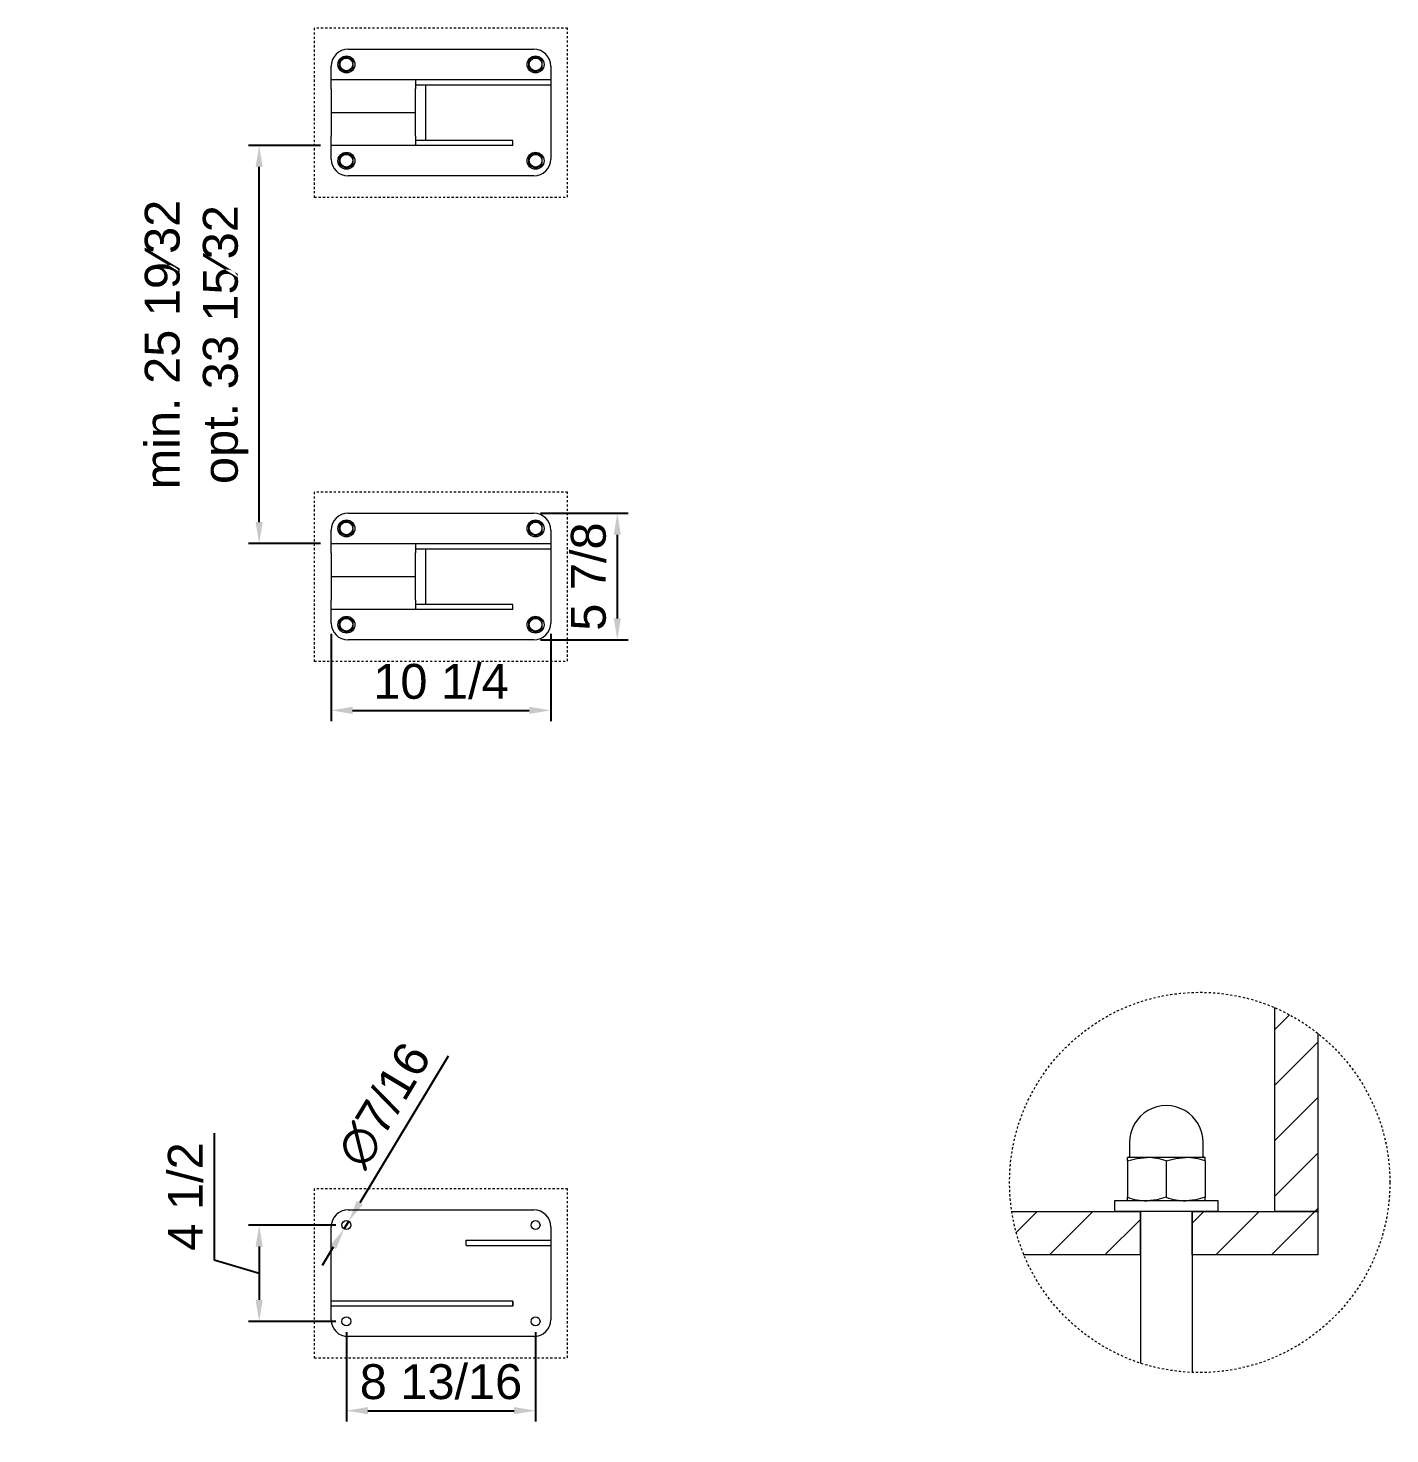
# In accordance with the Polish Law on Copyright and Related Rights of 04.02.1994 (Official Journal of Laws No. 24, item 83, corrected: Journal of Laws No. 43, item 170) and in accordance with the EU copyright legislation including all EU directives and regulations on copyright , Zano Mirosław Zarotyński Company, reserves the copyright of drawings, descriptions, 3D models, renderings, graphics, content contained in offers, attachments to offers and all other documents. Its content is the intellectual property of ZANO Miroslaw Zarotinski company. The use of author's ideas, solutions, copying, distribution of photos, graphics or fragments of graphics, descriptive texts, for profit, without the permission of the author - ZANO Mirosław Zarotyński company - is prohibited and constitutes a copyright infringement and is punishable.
# Model space of a CAD drawing. Header units: inches. Extents: x -26 to 158, y -1 to 132.
# Drawn here: x -5.4 to 58.1, y -1.4 to 64.1 of the extents above; entities that cross this region are included whole.
import ezdxf

# ---------------------------------------------------------------- set-up
doc = ezdxf.new("R2010")
doc.units = ezdxf.units.IN
doc.linetypes.add('HIDDEN', pattern=[1.905, 1.27, -0.635])
for name, color, linetype, lineweight in [('ZANO_R', 7, 'Continuous', 0), ('ZANO_R_przerywana', 250, 'HIDDEN', 0), ('ZANO_W', 1, 'Continuous', 0)]:
    doc.layers.add(name, color=color, linetype=linetype, lineweight=lineweight)
doc.styles.get("Standard").update_dxf_attribs({"font": 'arial.ttf'})
doc.dimstyles.new('amerykanie', dxfattribs={"dimtxt": 50, "dimasz": 50, "dimexe": 0.5, "dimexo": 0.5, "dimgap": 1, "dimtad": 1, "dimdec": 0, "dimzin": 0, "dimlunit": 5, "dimtxsty": 'Standard', "dimcen": 0.09, "dimclrd": 1, "dimclre": 1, "dimclrt": 1, "dimazin": 0, "dimtfac": 1, "dimtdec": 0, "dimtmove": 0, "dimatfit": 3, "dimfxl": 1, "dimtzin": 0, "dimarcsym": 1})

# ---------------------------------------------------------------- blocks, each defined once
blk = doc.blocks.new('*D365')
at = {"layer": 'ZANO_W', "color": 1, "lineweight": -2}
for p, q in [((18.471, 41.467), (22.548, 41.467)), ((22.048, 40.467), (22.048, 36.561)), ((18.471, 35.561), (22.548, 35.561))]:
    blk.add_line(p, q, dxfattribs=at)
at = {"layer": 'ZANO_W', "color": 1}
for points in [[(22.215, 40.467), (21.882, 40.467), (22.048, 41.467)], [(21.882, 36.561), (22.215, 36.561), (22.048, 35.561)]]:
    blk.add_solid(points, dxfattribs=at)
at = {"layer": 'ZANO_W', "color": 1, "insert": (20.708, 38.514), "char_height": 1.625, "attachment_point": 5, "rotation": 90}
blk.add_mtext('5 7/8', dxfattribs=at)
blk = doc.blocks.new('*D366')
at = {"layer": 'ZANO_W', "color": 1, "lineweight": -2}
for p, q in [((8.711, 35.849), (8.711, 31.778)), ((18.947, 35.849), (18.947, 31.778)), ((9.711, 32.278), (17.947, 32.278))]:
    blk.add_line(p, q, dxfattribs=at)
at = {"layer": 'ZANO_W', "color": 1}
for points in [[(9.711, 32.445), (9.711, 32.111), (8.711, 32.278)], [(17.947, 32.111), (17.947, 32.445), (18.947, 32.278)]]:
    blk.add_solid(points, dxfattribs=at)
at = {"layer": 'ZANO_W', "color": 1, "insert": (13.829, 33.618), "char_height": 1.625, "attachment_point": 5}
blk.add_mtext('10 1/4', dxfattribs=at)
blk = doc.blocks.new('*D367')
at = {"layer": 'ZANO_W', "color": 1, "lineweight": -2}
for p, q in [((8.211, 58.605), (4.852, 58.605)), ((5.352, 41.05), (5.352, 57.605)), ((8.211, 40.05), (4.852, 40.05))]:
    blk.add_line(p, q, dxfattribs=at)
at = {"layer": 'ZANO_W', "color": 1}
for points in [[(5.518, 57.605), (5.185, 57.605), (5.352, 58.605)], [(5.185, 41.05), (5.518, 41.05), (5.352, 40.05)]]:
    blk.add_solid(points, dxfattribs=at)
at = {"layer": 'ZANO_W', "color": 1, "insert": (2.432, 49.327), "char_height": 1.625, "attachment_point": 5, "rotation": 90}
blk.add_mtext('min. 25 19⁄32\\Popt. 33 15⁄32', dxfattribs=at)
blk = doc.blocks.new('*D368')
at = {"layer": 'ZANO_W', "color": 1, "lineweight": -2}
for p, q in [((14.158, 16.166), (10.041, 9.321)), ((9.313, 8.11), (9.526, 8.464)), ((8.797, 7.253), (8.282, 6.396))]:
    blk.add_line(p, q, dxfattribs=at)
at = {"layer": 'ZANO_W', "color": 1}
for points in [[(9.898, 9.407), (10.184, 9.235), (9.526, 8.464)], [(8.94, 7.167), (8.654, 7.339), (9.313, 8.11)]]:
    blk.add_solid(points, dxfattribs=at)
at = {"layer": 'ZANO_W', "color": 1, "insert": (11.179, 13.881), "char_height": 1.625, "attachment_point": 5, "rotation": 58.97806}
blk.add_mtext('∅7/16', dxfattribs=at)
blk = doc.blocks.new('*D369')
at = {"layer": 'ZANO_W', "color": 1, "lineweight": -2}
for p, q in [((3.261, 12.57), (3.261, 6.67)), ((8.919, 8.287), (4.852, 8.287)), ((5.352, 7.287), (5.352, 4.799)), ((3.261, 6.67), (5.352, 6.043)), ((8.919, 3.799), (4.852, 3.799))]:
    blk.add_line(p, q, dxfattribs=at)
at = {"layer": 'ZANO_W', "color": 1}
for points in [[(5.518, 7.287), (5.185, 7.287), (5.352, 8.287)], [(5.185, 4.799), (5.518, 4.799), (5.352, 3.799)]]:
    blk.add_solid(points, dxfattribs=at)
at = {"layer": 'ZANO_W', "color": 1, "insert": (1.921, 9.62), "char_height": 1.625, "attachment_point": 5, "rotation": 90}
blk.add_mtext('4 1/2', dxfattribs=at)
blk = doc.blocks.new('*D370')
at = {"layer": 'ZANO_W', "color": 1, "lineweight": -2}
for p, q in [((9.419, 3.299), (9.419, -0.864)), ((18.238, 3.299), (18.238, -0.864)), ((10.419, -0.364), (17.238, -0.364))]:
    blk.add_line(p, q, dxfattribs=at)
at = {"layer": 'ZANO_W', "color": 1}
for points in [[(10.419, -0.197), (10.419, -0.53), (9.419, -0.364)], [(17.238, -0.53), (17.238, -0.197), (18.238, -0.364)]]:
    blk.add_solid(points, dxfattribs=at)
at = {"layer": 'ZANO_W', "color": 1, "insert": (13.829, 0.977), "char_height": 1.625, "attachment_point": 5}
blk.add_mtext('8 13/16', dxfattribs=at)

msp = doc.modelspace()

# ---------------------------------------------------------------- linework, layer by layer
at = {"layer": 'ZANO_R'}
for p, q in [((9.49796, 63.09345), (18.15937, 63.09345)), ((8.71055, 61.67612), (8.71055, 62.30604)), ((9.10426, 62.38478), (9.10426, 62.56663)), ((9.10426, 62.20294), (9.10426, 62.38478)), ((9.73418, 62.38478), (9.73418, 62.56663)), ((9.73418, 62.20294), (9.73418, 62.38478)), ((17.92315, 62.38478), (17.92315, 62.56663)), ((17.92315, 62.20294), (17.92315, 62.38478)), ((18.55307, 62.38478), (18.55307, 62.56663)), ((18.55307, 62.20294), (18.55307, 62.38478)), ((18.94677, 62.30604), (18.94677, 57.97534)), ((8.71055, 61.24305), (8.71055, 61.67612)), ((8.71055, 61.67612), (12.64756, 61.67612)), ((12.64756, 61.67612), (12.64756, 61.24305)), ((12.64756, 61.67612), (18.94677, 61.67612)), ((18.94677, 61.67612), (18.94677, 61.4399)), ((8.71055, 61.24305), (8.71055, 60.14069)), ((12.64756, 61.4399), (18.94677, 61.4399)), ((13.12, 61.42022), (12.64756, 61.42022)), ((12.64756, 60.14069), (12.64756, 61.24305)), ((13.12, 58.86116), (13.12, 61.42022)), ((8.71055, 60.14069), (12.64756, 60.14069)), ((8.71055, 60.14069), (8.71055, 59.03833)), ((12.64756, 59.03833), (12.64756, 60.14069)), ((8.71055, 58.60526), (8.71055, 59.03833)), ((12.64756, 59.03833), (12.64756, 58.60526)), ((12.64756, 58.60526), (8.71055, 58.60526)), ((8.71055, 57.97534), (8.71055, 58.60526)), ((12.64756, 58.86116), (13.12, 58.86116)), ((17.17512, 58.84148), (12.64756, 58.84148)), ((17.17512, 58.60526), (12.64756, 58.60526)), ((17.17512, 58.60526), (17.17512, 58.84148)), ((9.10426, 57.8966), (9.10426, 58.07844)), ((9.10426, 57.71475), (9.10426, 57.8966)), ((9.41922, 58.26028), (9.26174, 58.16936)), ((9.73418, 57.8966), (9.73418, 58.07844)), ((9.73418, 57.71475), (9.73418, 57.8966)), ((17.92315, 57.8966), (17.92315, 58.07844)), ((17.92315, 57.71475), (17.92315, 57.8966)), ((18.55307, 57.8966), (18.55307, 58.07844)), ((18.55307, 57.71475), (18.55307, 57.8966)), ((18.15937, 57.18793), (9.49796, 57.18793)), ((9.49796, 41.46684), (18.15937, 41.46684)), ((8.71055, 40.04952), (8.71055, 40.67944)), ((9.10426, 40.75818), (9.10426, 40.94002)), ((9.10426, 40.57634), (9.10426, 40.75818)), ((9.73418, 40.75818), (9.73418, 40.94002)), ((9.73418, 40.57634), (9.73418, 40.75818)), ((17.92315, 40.75818), (17.92315, 40.94002)), ((17.92315, 40.57634), (17.92315, 40.75818)), ((18.55307, 40.75818), (18.55307, 40.94002)), ((18.55307, 40.57634), (18.55307, 40.75818)), ((18.94677, 40.67944), (18.94677, 36.34873)), ((8.71055, 39.61645), (8.71055, 40.04952)), ((8.71055, 40.04952), (12.64756, 40.04952)), ((12.64756, 40.04952), (12.64756, 39.61645)), ((12.64756, 40.04952), (18.94677, 40.04952)), ((18.94677, 40.04952), (18.94677, 39.8133)), ((8.71055, 39.61645), (8.71055, 38.51409)), ((12.64756, 39.8133), (18.94677, 39.8133)), ((13.12, 39.79361), (12.64756, 39.79361)), ((12.64756, 38.51409), (12.64756, 39.61645)), ((13.12, 37.23456), (13.12, 39.79361)), ((8.71055, 38.51409), (12.64756, 38.51409)), ((8.71055, 38.51409), (8.71055, 37.41172)), ((12.64756, 37.41172), (12.64756, 38.51409)), ((8.71055, 36.97865), (8.71055, 37.41172)), ((12.64756, 37.41172), (12.64756, 36.97865)), ((12.64756, 36.97865), (8.71055, 36.97865)), ((8.71055, 36.34873), (8.71055, 36.97865)), ((12.64756, 37.23456), (13.12, 37.23456)), ((17.17512, 37.21487), (12.64756, 37.21487)), ((17.17512, 36.97865), (12.64756, 36.97865)), ((17.17512, 36.97865), (17.17512, 37.21487)), ((9.10426, 36.26999), (9.10426, 36.45184)), ((9.10426, 36.08815), (9.10426, 36.26999)), ((9.41922, 36.63368), (9.26174, 36.54276)), ((9.73418, 36.26999), (9.73418, 36.45184)), ((9.73418, 36.08815), (9.73418, 36.26999)), ((17.92315, 36.26999), (17.92315, 36.45184)), ((17.92315, 36.08815), (17.92315, 36.26999)), ((18.55307, 36.26999), (18.55307, 36.45184)), ((18.55307, 36.08815), (18.55307, 36.26999)), ((18.15937, 35.56133), (9.49796, 35.56133)), ((52.68454, 18.42573), (52.68454, 8.91423)), ((52.68454, 17.38774), (53.3857, 18.08891)), ((54.70164, 17.22563), (54.70164, 8.91423)), ((52.68454, 14.80001), (54.70164, 16.81711)), ((52.68454, 12.21229), (54.70164, 14.22939)), ((45.92726, 12.14159), (45.92726, 11.48603)), ((49.35632, 11.48603), (49.35632, 12.14159)), ((45.8264, 11.27346), (45.8264, 11.4356)), ((46.73409, 11.4356), (45.8264, 11.4356)), ((45.8264, 11.27346), (46.2711, 11.3911)), ((45.8264, 11.27346), (45.8264, 9.58065)), ((46.2711, 11.3911), (46.73409, 11.4356)), ((48.54948, 11.4356), (46.73409, 11.4356)), ((47.64179, 11.27346), (48.08649, 11.3911)), ((47.64179, 11.27346), (47.64179, 9.58065)), ((48.08649, 11.3911), (48.54948, 11.4356)), ((49.45718, 11.4356), (48.54948, 11.4356)), ((49.45718, 11.27346), (49.45718, 11.4356)), ((49.45718, 11.27346), (49.45718, 9.58065)), ((52.68454, 9.62456), (54.70164, 11.64166)), ((45.22126, 9.41851), (45.22126, 8.91423)), ((50.0623, 9.41851), (45.22126, 9.41851)), ((45.8264, 9.41851), (45.8264, 9.58065)), ((47.19709, 9.46301), (46.73409, 9.41851)), ((47.64179, 9.58065), (47.19709, 9.46301)), ((49.01246, 9.46301), (48.54948, 9.41851)), ((49.45718, 9.58065), (49.01246, 9.46301)), ((49.45718, 9.41851), (49.45718, 9.58065)), ((50.0623, 8.91423), (50.0623, 9.41851)), ((9.49796, 8.99557), (18.15937, 8.99557)), ((40.43945, 8.91875), (46.43153, 8.91423)), ((40.64826, 7.93918), (41.6276, 8.91853)), ((42.19393, 6.89713), (44.21301, 8.91621)), ((44.78165, 6.89713), (46.43153, 8.547)), ((50.0623, 8.91423), (45.22126, 8.91423)), ((46.43153, 6.89713), (46.43153, 8.91423)), ((46.43153, 8.91423), (46.43153, 1.85264)), ((48.85205, 6.89713), (48.85205, 8.91423)), ((48.85205, 8.91423), (54.70164, 8.91423)), ((48.85205, 8.91423), (48.85205, 1.41603)), ((48.85205, 8.3798), (49.38648, 8.91423)), ((49.9571, 6.89713), (51.9742, 8.91423)), ((52.54483, 6.89713), (54.56193, 8.91423)), ((54.70164, 8.91423), (52.68454, 8.91423)), ((54.56193, 8.91423), (54.70164, 9.05394)), ((8.71055, 4.7436), (8.71055, 8.20817)), ((18.94677, 8.20817), (18.94677, 3.87746)), ((15.00678, 7.34203), (15.00678, 7.57825)), ((15.00678, 7.57825), (18.94379, 7.57825)), ((15.00678, 7.34203), (18.94379, 7.34203)), ((18.94379, 7.57825), (18.94379, 7.34203)), ((18.94379, 7.57825), (18.94677, 7.57825)), ((18.94379, 7.34203), (18.94677, 7.34203)), ((18.94677, 7.57825), (18.94677, 7.34203)), ((46.43153, 6.89713), (40.96421, 6.89713)), ((54.70164, 6.89713), (48.85205, 6.89713)), ((17.17298, 4.7436), (8.71055, 4.7436)), ((8.71055, 4.50738), (8.71055, 4.7436)), ((17.17298, 4.7436), (17.17298, 4.50738)), ((17.17512, 4.7436), (17.17298, 4.7436)), ((17.17512, 4.50738), (17.17512, 4.7436)), ((17.17298, 4.50738), (8.71055, 4.50738)), ((8.71055, 3.87746), (8.71055, 4.50738)), ((17.17512, 4.50738), (17.17298, 4.50738)), ((18.15937, 3.09006), (9.49796, 3.09006))]:
    msp.add_line(p, q, dxfattribs=at)
at = {"layer": 'ZANO_R', "flags": 128}
for points in [[(9.26174, 62.65755), (9.25054, 62.65108), (9.17728, 62.60879), (9.10426, 62.56663)], [(9.41922, 62.74847), (9.34206, 62.70392), (9.26174, 62.65755)], [(9.5767, 62.65755), (9.5655, 62.66401), (9.49224, 62.70631), (9.41922, 62.74847)], [(9.73418, 62.56663), (9.65702, 62.61117), (9.5767, 62.65755)], [(18.08063, 62.65755), (18.06943, 62.65108), (17.99618, 62.60879), (17.92315, 62.56663)], [(18.23811, 62.74847), (18.16096, 62.70392), (18.08063, 62.65755)], [(18.39559, 62.65755), (18.38439, 62.66401), (18.31114, 62.70631), (18.23811, 62.74847)], [(18.55307, 62.56663), (18.47592, 62.61117), (18.39559, 62.65755)], [(9.10426, 62.20294), (9.18141, 62.1584), (9.26174, 62.11202)], [(9.26174, 62.11202), (9.27293, 62.10556), (9.34619, 62.06326), (9.41922, 62.0211)], [(9.41922, 62.0211), (9.49637, 62.06564), (9.5767, 62.11202)], [(9.5767, 62.11202), (9.58789, 62.11849), (9.66115, 62.16078), (9.73418, 62.20294)], [(17.92315, 62.20294), (18.00031, 62.1584), (18.08063, 62.11202)], [(18.08063, 62.11202), (18.09183, 62.10556), (18.16509, 62.06326), (18.23811, 62.0211)], [(18.23811, 62.0211), (18.31527, 62.06564), (18.39559, 62.11202)], [(18.39559, 62.11202), (18.40679, 62.11849), (18.48005, 62.16078), (18.55307, 62.20294)], [(9.26174, 58.16936), (9.25054, 58.16289), (9.17728, 58.1206), (9.10426, 58.07844)], [(9.10426, 57.71475), (9.18141, 57.67021), (9.26174, 57.62383)], [(9.5767, 58.16936), (9.5655, 58.17582), (9.49224, 58.21812), (9.41922, 58.26028)], [(9.73418, 58.07844), (9.65702, 58.12298), (9.5767, 58.16936)], [(9.5767, 57.62383), (9.58789, 57.6303), (9.66115, 57.67259), (9.73418, 57.71475)], [(18.08063, 58.16936), (18.06943, 58.16289), (17.99618, 58.1206), (17.92315, 58.07844)], [(17.92315, 57.71475), (18.00031, 57.67021), (18.08063, 57.62383)], [(18.23811, 58.26028), (18.16096, 58.21574), (18.08063, 58.16936)], [(18.39559, 58.16936), (18.38439, 58.17582), (18.31114, 58.21812), (18.23811, 58.26028)], [(18.55307, 58.07844), (18.47592, 58.12298), (18.39559, 58.16936)], [(18.39559, 57.62383), (18.40679, 57.6303), (18.48005, 57.67259), (18.55307, 57.71475)], [(9.26174, 57.62383), (9.27293, 57.61737), (9.34619, 57.57507), (9.41922, 57.53291)], [(9.41922, 57.53291), (9.49637, 57.57746), (9.5767, 57.62383)], [(18.08063, 57.62383), (18.09183, 57.61737), (18.16509, 57.57507), (18.23811, 57.53291)], [(18.23811, 57.53291), (18.31527, 57.57746), (18.39559, 57.62383)], [(9.26174, 41.03095), (9.25054, 41.02448), (9.17728, 40.98218), (9.10426, 40.94002)], [(9.41922, 41.12187), (9.34206, 41.07732), (9.26174, 41.03095)], [(9.5767, 41.03095), (9.5655, 41.03741), (9.49224, 41.0797), (9.41922, 41.12187)], [(9.73418, 40.94002), (9.65702, 40.98457), (9.5767, 41.03095)], [(18.08063, 41.03095), (18.06943, 41.02448), (17.99618, 40.98218), (17.92315, 40.94002)], [(18.23811, 41.12187), (18.16096, 41.07732), (18.08063, 41.03095)], [(18.39559, 41.03095), (18.38439, 41.03741), (18.31114, 41.0797), (18.23811, 41.12187)], [(18.55307, 40.94002), (18.47592, 40.98457), (18.39559, 41.03095)], [(9.10426, 40.57634), (9.18141, 40.53179), (9.26174, 40.48542)], [(9.26174, 40.48542), (9.27293, 40.47895), (9.34619, 40.43666), (9.41922, 40.3945)], [(9.41922, 40.3945), (9.49637, 40.43904), (9.5767, 40.48542)], [(9.5767, 40.48542), (9.58789, 40.49188), (9.66115, 40.53418), (9.73418, 40.57634)], [(17.92315, 40.57634), (18.00031, 40.53179), (18.08063, 40.48542)], [(18.08063, 40.48542), (18.09183, 40.47895), (18.16509, 40.43666), (18.23811, 40.3945)], [(18.23811, 40.3945), (18.31527, 40.43904), (18.39559, 40.48542)], [(18.39559, 40.48542), (18.40679, 40.49188), (18.48005, 40.53418), (18.55307, 40.57634)], [(9.26174, 36.54276), (9.25054, 36.53629), (9.17728, 36.494), (9.10426, 36.45184)], [(9.10426, 36.08815), (9.18141, 36.0436), (9.26174, 35.99723)], [(9.5767, 36.54276), (9.5655, 36.54922), (9.49224, 36.59152), (9.41922, 36.63368)], [(9.73418, 36.45184), (9.65702, 36.49638), (9.5767, 36.54276)], [(9.5767, 35.99723), (9.58789, 36.00369), (9.66115, 36.04599), (9.73418, 36.08815)], [(18.08063, 36.54276), (18.06943, 36.53629), (17.99618, 36.494), (17.92315, 36.45184)], [(17.92315, 36.08815), (18.00031, 36.0436), (18.08063, 35.99723)], [(18.23811, 36.63368), (18.16096, 36.58913), (18.08063, 36.54276)], [(18.39559, 36.54276), (18.38439, 36.54922), (18.31114, 36.59152), (18.23811, 36.63368)], [(18.55307, 36.45184), (18.47592, 36.49638), (18.39559, 36.54276)], [(18.39559, 35.99723), (18.40679, 36.00369), (18.48005, 36.04599), (18.55307, 36.08815)], [(9.26174, 35.99723), (9.27293, 35.99076), (9.34619, 35.94847), (9.41922, 35.90631)], [(9.41922, 35.90631), (9.49637, 35.95085), (9.5767, 35.99723)], [(18.08063, 35.99723), (18.09183, 35.99076), (18.16509, 35.94847), (18.23811, 35.90631)], [(18.23811, 35.90631), (18.31527, 35.95085), (18.39559, 35.99723)]]:
    msp.add_lwpolyline(points, dxfattribs=at)
at = {"layer": 'ZANO_R'}
msp.add_lwpolyline([(54.70164, 8.91423), (54.70164, 6.89713)], dxfattribs=at)
for centre, radius in [((9.41922, 62.38478), 0.3937), ((9.41922, 62.38478), 0.29528), ((18.23811, 62.38478), 0.3937), ((18.23811, 62.38478), 0.29528), ((9.41922, 57.8966), 0.3937), ((9.41922, 57.8966), 0.29528), ((18.23811, 57.8966), 0.3937), ((18.23811, 57.8966), 0.29528), ((9.41922, 40.75818), 0.3937), ((9.41922, 40.75818), 0.29528), ((18.23811, 40.75818), 0.3937), ((18.23811, 40.75818), 0.29528), ((9.41922, 36.26999), 0.3937), ((9.41922, 36.26999), 0.29528), ((18.23811, 36.26999), 0.3937), ((18.23811, 36.26999), 0.29528), ((9.41922, 8.28691), 0.20669), ((18.23811, 8.28691), 0.20669), ((9.41922, 3.79872), 0.20669), ((18.23811, 3.79872), 0.20669)]:
    msp.add_circle(centre, radius, dxfattribs=at)
for centre, radius, start, end in [((9.49796, 62.30604), 0.7874, 90, 180), ((18.15937, 62.30604), 0.7874, 0, 90), ((9.41922, 62.38478), 0.31496, 120, 180), ((9.41922, 62.38478), 0.31496, 180, 240), ((9.41922, 62.38478), 0.31496, 60, 120), ((9.41922, 62.38478), 0.31496, 0, 60), ((9.41922, 62.38478), 0.31496, 300, 0), ((18.23811, 62.38478), 0.31496, 120, 180), ((18.23811, 62.38478), 0.31496, 180, 240), ((18.23811, 62.38478), 0.31496, 60, 120), ((18.23811, 62.38478), 0.31496, 0, 60), ((18.23811, 62.38478), 0.31496, 300, 0), ((9.41922, 62.38478), 0.31496, 240, 300), ((18.23811, 62.38478), 0.31496, 240, 300), ((9.49796, 57.97534), 0.7874, 180, 270), ((9.41922, 57.8966), 0.31496, 120, 180), ((9.41922, 57.8966), 0.31496, 180, 240), ((9.41922, 57.8966), 0.31496, 60, 120), ((9.41922, 57.8966), 0.31496, 0, 60), ((9.41922, 57.8966), 0.31496, 300, 0), ((18.23811, 57.8966), 0.31496, 120, 180), ((18.23811, 57.8966), 0.31496, 180, 240), ((18.23811, 57.8966), 0.31496, 60, 120), ((18.15937, 57.97534), 0.7874, 270, 0), ((18.23811, 57.8966), 0.31496, 0, 60), ((18.23811, 57.8966), 0.31496, 300, 0), ((9.41922, 57.8966), 0.31496, 240, 300), ((18.23811, 57.8966), 0.31496, 240, 300), ((9.49796, 40.67944), 0.7874, 90, 180), ((18.15937, 40.67944), 0.7874, 0, 90), ((9.41922, 40.75818), 0.31496, 120, 180), ((9.41922, 40.75818), 0.31496, 180, 240), ((9.41922, 40.75818), 0.31496, 60, 120), ((9.41922, 40.75818), 0.31496, 0, 60), ((9.41922, 40.75818), 0.31496, 300, 0), ((18.23811, 40.75818), 0.31496, 120, 180), ((18.23811, 40.75818), 0.31496, 180, 240), ((18.23811, 40.75818), 0.31496, 60, 120), ((18.23811, 40.75818), 0.31496, 0, 60), ((18.23811, 40.75818), 0.31496, 300, 0), ((9.41922, 40.75818), 0.31496, 240, 300), ((18.23811, 40.75818), 0.31496, 240, 300), ((9.49796, 36.34873), 0.7874, 180, 270), ((9.41922, 36.26999), 0.31496, 120, 180), ((9.41922, 36.26999), 0.31496, 180, 240), ((9.41922, 36.26999), 0.31496, 60, 120), ((9.41922, 36.26999), 0.31496, 0, 60), ((9.41922, 36.26999), 0.31496, 300, 0), ((18.23811, 36.26999), 0.31496, 120, 180), ((18.23811, 36.26999), 0.31496, 180, 240), ((18.23811, 36.26999), 0.31496, 60, 120), ((18.15937, 36.34873), 0.7874, 270, 0), ((18.23811, 36.26999), 0.31496, 0, 60), ((18.23811, 36.26999), 0.31496, 300, 0), ((9.41922, 36.26999), 0.31496, 240, 300), ((18.23811, 36.26999), 0.31496, 240, 300), ((47.64179, 12.14159), 1.71453, 359.9997308, 180.0002692), ((45.87682, 11.48604), 0.05044, 270.0029354, 359.9902351), ((46.71088, 8.68394), 2.75177, 70.2269566, 89.5167659), ((48.52627, 8.68394), 2.75177, 70.2269566, 89.5167659), ((49.40676, 11.48604), 0.05044, 180.0097649, 269.9970646), ((46.75732, 12.17034), 2.75194, 250.2279308, 269.5162644), ((48.57271, 12.17034), 2.75194, 250.2279308, 269.5162644), ((9.49796, 8.20817), 0.7874, 90, 180), ((18.15937, 8.20817), 0.7874, 0, 90), ((9.49796, 3.87746), 0.7874, 180, 270), ((18.15937, 3.87746), 0.7874, 270, 0)]:
    msp.add_arc(centre, radius, start, end, dxfattribs=at)
at = {"layer": 'ZANO_R_przerywana', "ltscale": 0.05}
for p, q in [((19.73418, 64.0777), (7.92315, 64.0777)), ((7.92315, 64.0777), (7.92315, 56.20368)), ((19.73418, 56.20368), (19.73418, 64.0777)), ((7.92315, 56.20368), (19.73418, 56.20368)), ((19.73418, 42.45109), (7.92315, 42.45109)), ((7.92315, 42.45109), (7.92315, 34.57708)), ((19.73418, 34.57708), (19.73418, 42.45109)), ((7.92315, 34.57708), (19.73418, 34.57708)), ((7.92315, 9.97982), (7.92315, 2.10581)), ((19.73418, 9.97982), (7.92315, 9.97982)), ((19.73418, 2.10581), (19.73418, 9.97982)), ((7.92315, 2.10581), (19.73418, 2.10581))]:
    msp.add_line(p, q, dxfattribs=at)
at = {"layer": 'ZANO_R_przerywana', "color": 1, "ltscale": 0.05}
msp.add_circle((49.20021, 10.27419), 8.865, dxfattribs=at)

# ---------------------------------------------------------------- dimensions: what is measured, and where the dimension line sits
at = {"layer": 'ZANO_W'}
dim = msp.add_linear_dim(base=(5.35152, 58.60526), p1=(8.71055, 40.04952), p2=(8.71055, 58.60526), angle=90, text='min. 25 19⁄32\\Popt. 33 15⁄32', dimstyle='amerykanie', override={"dimtxt": 1.625, "dimasz": 1, "dimgap": 0.5, "dimdec": 4, "dimtxsty": 'Standard', "dimaunit": 1, "dimadec": 1, "dimtdec": 4, "dimtmove": 1, "dimfrac": 2}, dxfattribs=at)
dim.commit()
dim.dimension.update_dxf_attribs({"geometry": '*D367', "text_midpoint": (2.43157, 49.32739)})
for base, p1, p2, picture, middle in [((22.04827, 35.56133), (17.97063, 41.46684), (17.97063, 35.56133), '*D365', (20.70806, 38.51409)), ((5.35152, 3.79872), (9.41922, 8.28691), (9.41922, 3.79872), '*D369', (1.9211, 7.16988))]:
    dim = msp.add_linear_dim(base=base, p1=p1, p2=p2, angle=90, dimstyle='amerykanie', override={"dimtxt": 1.625, "dimasz": 1, "dimgap": 0.5, "dimdec": 4, "dimaunit": 1, "dimadec": 1, "dimtdec": 4, "dimtmove": 1, "dimfrac": 2}, dxfattribs=at)
    dim.commit()
    dim.dimension.update_dxf_attribs({"geometry": picture, "text_midpoint": middle})
for base, p1, p2, picture, middle in [((18.94677, 32.27813), (8.71055, 36.34873), (18.94677, 36.34873), '*D366', (13.82866, 33.61834)), ((18.23811, -0.36371), (9.41922, 3.79872), (18.23811, 3.79872), '*D370', (13.82866, 0.97706))]:
    dim = msp.add_linear_dim(base=base, p1=p1, p2=p2, dimstyle='amerykanie', override={"dimtxt": 1.625, "dimasz": 1, "dimgap": 0.5, "dimdec": 4, "dimaunit": 1, "dimadec": 1, "dimtdec": 4, "dimtmove": 1, "dimfrac": 2}, dxfattribs=at)
    dim.commit()
    dim.dimension.update_dxf_attribs({"geometry": picture, "text_midpoint": middle})
dim = msp.add_diameter_dim_2p(p1=(9.31269, 8.10978), p2=(9.52574, 8.46404), dimstyle='amerykanie', override={"dimtxt": 1.625, "dimasz": 1, "dimgap": 0.5, "dimdec": 4, "dimaunit": 1, "dimadec": 1, "dimtdec": 4, "dimtmove": 1, "dimfrac": 2}, dxfattribs=at)
dim.commit()
dim.dimension.update_dxf_attribs({"geometry": '*D368', "text_midpoint": (11.17869, 13.88088)})

doc.saveas('drawing.dxf')
